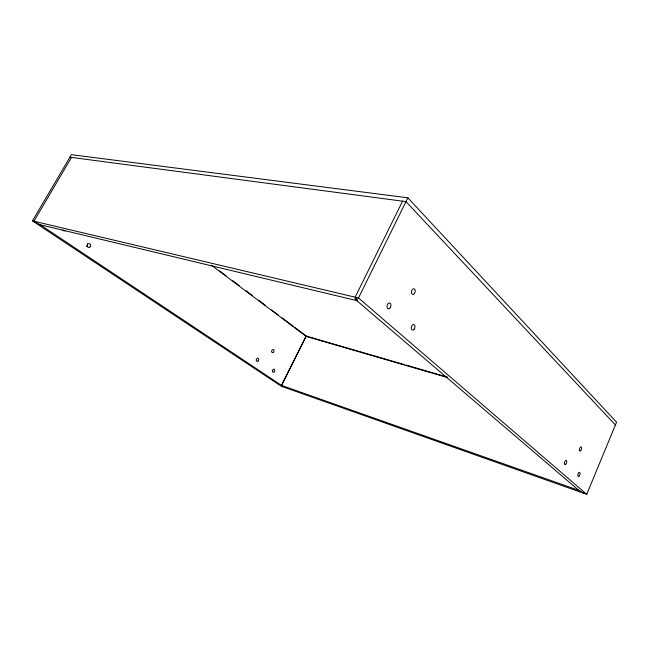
<?xml version="1.0" encoding="UTF-8"?>
<svg xmlns="http://www.w3.org/2000/svg" width="649" height="649" viewBox="0 0 649 649"><rect width="100%" height="100%" fill="white"/><g stroke="black" fill="none" stroke-linecap="round" stroke-linejoin="round"><path stroke-width="0.97" d="M586.745 494.335L616.55 422.191L407.856 197.807L71.414 154.665L32.45 220.871L281.244 386.212L586.745 494.335L358.491 297.972L32.45 220.871M358.491 297.972L407.856 197.807M402.575 201.158L355.149 297.177L357.615 299.294L354.857 298.637L357.307 300.73L40.003 224.716L33.951 221.228L71.487 157.407M282.818 386.763L281.341 385.376L306.093 336.02L404.53 364.624M69.922 157.204L405.982 201.612L615.406 424.957M406.128 365.087L447.291 377.053M447.112 377.45L306.19 336.433L211.404 265.23M281.341 385.376L579.314 490.547L583.946 493.345M40.254 224.781L281.601 385.465L306.36 336.093L295.019 327.567M219.703 270.941L226.177 275.817M232.658 280.684L239.14 285.552M245.614 290.428L252.096 295.295M258.578 300.171L265.052 305.038M271.533 309.914L278.015 314.781M282.064 317.832L293.397 326.35M356.755 300.601L578.851 490.384M87.331 243.773A1.955 1.72 -76.9 0 1 86.552 246.417M65.192 230.663A2.012 1.809 -79.4 0 1 62.742 229.884M273.286 352.391A1.606 1.152 -72.1 0 0 273.529 349.681A1.606 1.152 -72.1 0 0 271.623 351.214A1.606 1.152 -72.1 0 0 273.286 352.391M257.978 361.079A1.631 1.184 -71.1 0 0 258.221 358.337A1.631 1.184 -71.1 0 0 256.258 359.911A1.631 1.184 -71.1 0 0 257.978 361.079M274.04 371.942A1.598 1.136 -71 0 0 274.284 369.265A1.598 1.136 -71 0 0 272.385 370.814A1.598 1.136 -71 0 0 274.04 371.942M90.016 246.896A1.963 1.728 -76.8 0 0 89.424 243.635A1.963 1.728 -76.8 0 0 87.161 246.003A1.963 1.728 -76.8 0 0 90.016 246.896M414.427 293.543A2.888 1.801 -77.3 0 0 414.159 288.829A2.888 1.801 -77.3 0 0 411.498 292.407A2.888 1.801 -77.3 0 0 414.427 293.543M414.176 329.173A2.847 1.76 -75.7 0 0 413.908 324.581A2.847 1.76 -75.7 0 0 411.288 328.191A2.847 1.76 -75.7 0 0 414.176 329.173M390.122 307.869A2.953 1.89 -76.5 0 0 389.798 303.067A2.953 1.89 -76.5 0 0 387.031 306.766A2.953 1.89 -76.5 0 0 390.122 307.869M580.774 450.609A2.15 0.998 -73.5 0 0 581.317 447.047A2.15 0.998 -73.5 0 0 579.403 449.311A2.15 0.998 -73.5 0 0 580.774 450.609M579.192 475.96A2.134 0.982 -72.8 0 0 579.719 472.448A2.134 0.982 -72.8 0 0 577.821 474.744A2.134 0.982 -72.8 0 0 579.192 475.96M565.823 464.14A2.198 1.038 -73 0 0 566.358 460.522A2.198 1.038 -73 0 0 564.379 462.859A2.198 1.038 -73 0 0 565.823 464.14"/></g></svg>
